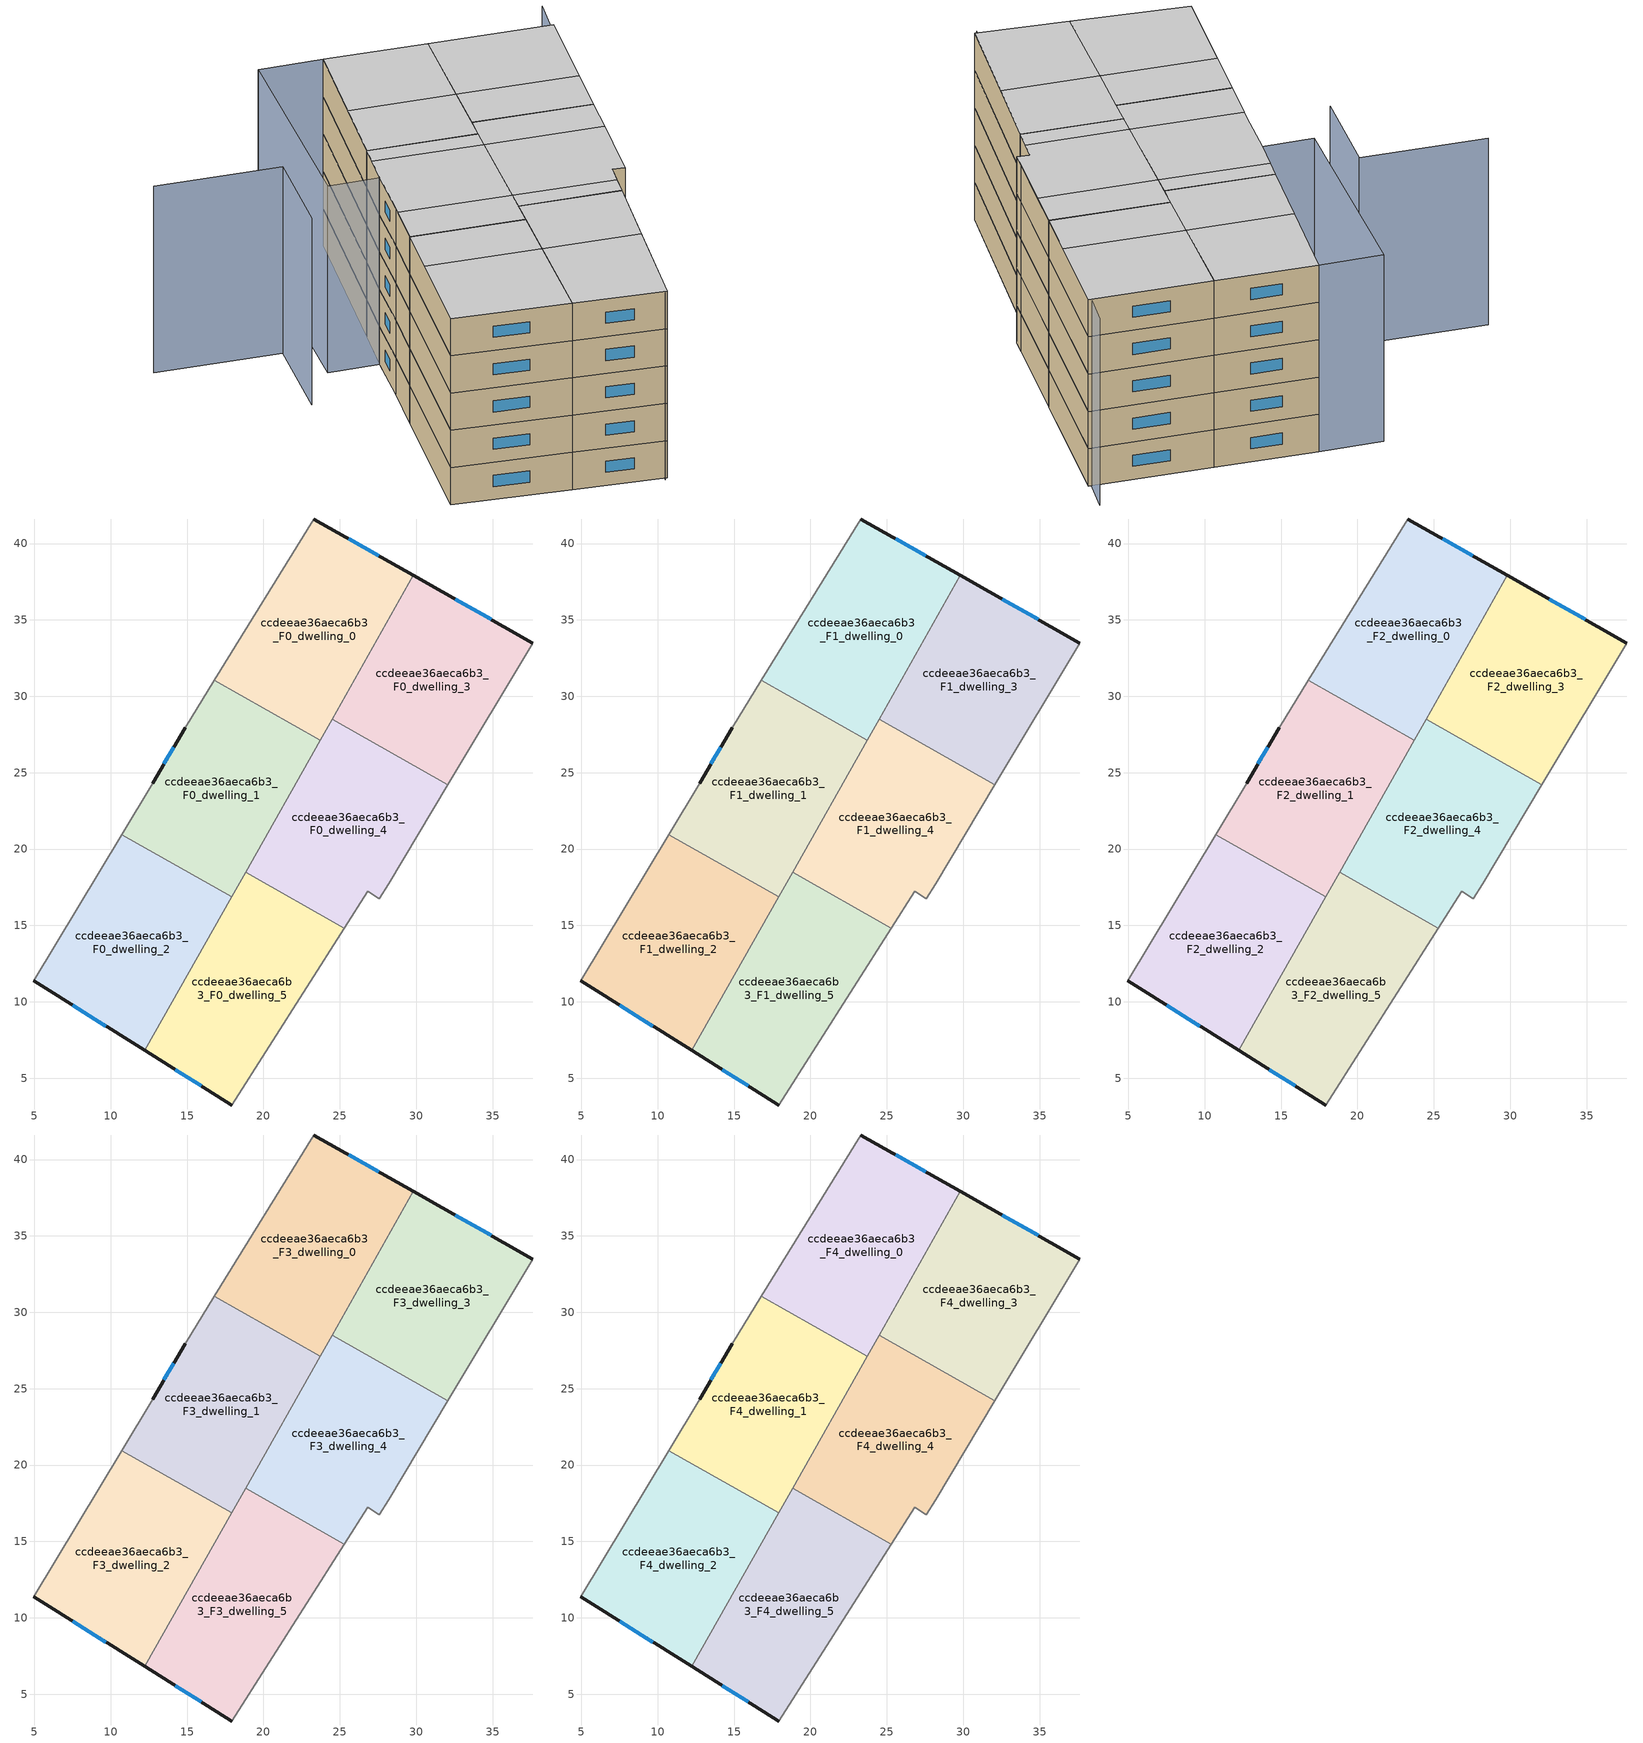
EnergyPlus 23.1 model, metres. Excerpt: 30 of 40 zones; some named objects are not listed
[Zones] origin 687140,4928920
ccdeeae36aeca6b3_F0_dwelling_0
 floor ground (EU_floor_Construction): 29.82,37.92 23.72,27.13 16.79,31.05 23.31,41.61 z0
 wall outside (EU_wall_Construction): 29.82,37.92 23.31,41.61 z0:3
 wall to ccdeeae36aeca6b3_F0_dwelling_1 (EU_wall_Construction): 16.79,31.05 23.72,27.13 z0:3
 wall adiabatic (EU_wall_Construction): 23.31,41.61 16.79,31.05 z0:3
 wall to ccdeeae36aeca6b3_F0_dwelling_3 (EU_wall_Construction): 24.49,28.49 29.82,37.92 z0:3
 wall to ccdeeae36aeca6b3_F0_dwelling_4 (EU_wall_Construction): 23.72,27.13 24.49,28.49 z0:3
 window (EU_Window_Construction): 27.54,39.21 25.59,40.31 z1.05:1.95
ccdeeae36aeca6b3_F0_dwelling_1
 floor ground (EU_floor_Construction): 23.72,27.13 17.92,16.87 10.72,20.95 12.74,24.31 14.88,27.95 16.79,31.05 z0
 wall outside (EU_wall_Construction): 14.88,27.95 12.74,24.31 z0:3
 wall to ccdeeae36aeca6b3_F0_dwelling_2 (EU_wall_Construction): 10.72,20.95 17.92,16.87 z0:3
 wall adiabatic (EU_wall_Construction): 12.74,24.31 10.72,20.95 / 16.79,31.05 14.88,27.95 z0:3
 wall to ccdeeae36aeca6b3_F0_dwelling_4 (EU_wall_Construction): 18.83,18.47 23.72,27.13 z0:3
 wall to ccdeeae36aeca6b3_F0_dwelling_5 (EU_wall_Construction): 17.92,16.87 18.83,18.47 z0:3
 window (EU_Window_Construction): 14.13,26.67 13.49,25.58 z1.05:1.95
ccdeeae36aeca6b3_F0_dwelling_2
 floor ground (EU_floor_Construction): 17.92,16.87 12.24,6.82 4.95,11.38 10.72,20.95 z0
 wall outside (EU_wall_Construction): 4.95,11.38 12.24,6.82 z0:3
 wall adiabatic (EU_wall_Construction): 10.72,20.95 4.95,11.38 z0:3
 wall to ccdeeae36aeca6b3_F0_dwelling_5 (EU_wall_Construction): 12.24,6.82 17.92,16.87 z0:3
 window (EU_Window_Construction): 7.51,9.78 9.69,8.42 z1.05:1.95
ccdeeae36aeca6b3_F0_dwelling_3
 floor ground (EU_floor_Construction): 37.65,33.49 32.07,24.21 24.49,28.49 29.82,37.92 z0
 wall outside (EU_wall_Construction): 37.65,33.49 29.82,37.92 z0:3
 wall to ccdeeae36aeca6b3_F0_dwelling_4 (EU_wall_Construction): 24.49,28.49 32.07,24.21 z0:3
 wall adiabatic (EU_wall_Construction): 32.07,24.21 37.65,33.49 z0:3
 window (EU_Window_Construction): 34.9,35.04 32.56,36.36 z1.05:1.95
ccdeeae36aeca6b3_F0_dwelling_4
 floor ground (EU_floor_Construction): 32.07,24.21 28.19,17.75 27.57,16.75 26.82,17.25 25.28,14.83 18.83,18.47 24.49,28.49 z0
 wall adiabatic (EU_wall_Construction): 25.28,14.83 26.82,17.25 27.57,16.75 28.19,17.75 32.07,24.21 z0:3
 wall to ccdeeae36aeca6b3_F0_dwelling_5 (EU_wall_Construction): 18.83,18.47 25.28,14.83 z0:3
ccdeeae36aeca6b3_F0_dwelling_5
 floor ground (EU_floor_Construction): 25.28,14.83 17.94,3.25 12.24,6.82 18.83,18.47 z0
 wall outside (EU_wall_Construction): 12.24,6.82 17.94,3.25 z0:3
 wall adiabatic (EU_wall_Construction): 17.94,3.25 25.28,14.83 z0:3
 window (EU_Window_Construction): 14.24,5.57 15.94,4.5 z1.05:1.95
ccdeeae36aeca6b3_F1_dwelling_0
 floor to ccdeeae36aeca6b3_F0_dwelling_0 (EU_floor_Construction): 29.82,37.92 23.72,27.13 16.79,31.05 23.31,41.61 z3
 wall outside (EU_wall_Construction): 29.82,37.92 23.31,41.61 z3:6
 wall to ccdeeae36aeca6b3_F1_dwelling_1 (EU_wall_Construction): 16.79,31.05 23.72,27.13 z3:6
 wall adiabatic (EU_wall_Construction): 23.31,41.61 16.79,31.05 z3:6
 wall to ccdeeae36aeca6b3_F1_dwelling_3 (EU_wall_Construction): 24.49,28.49 29.82,37.92 z3:6
 wall to ccdeeae36aeca6b3_F1_dwelling_4 (EU_wall_Construction): 23.72,27.13 24.49,28.49 z3:6
 window (EU_Window_Construction): 27.54,39.21 25.59,40.31 z4.05:4.95
ccdeeae36aeca6b3_F1_dwelling_1
 floor to ccdeeae36aeca6b3_F0_dwelling_1 (EU_floor_Construction): 23.72,27.13 17.92,16.87 10.72,20.95 12.74,24.31 14.88,27.95 16.79,31.05 z3
 wall outside (EU_wall_Construction): 14.88,27.95 12.74,24.31 z3:6
 wall to ccdeeae36aeca6b3_F1_dwelling_2 (EU_wall_Construction): 10.72,20.95 17.92,16.87 z3:6
 wall adiabatic (EU_wall_Construction): 12.74,24.31 10.72,20.95 / 16.79,31.05 14.88,27.95 z3:6
 wall to ccdeeae36aeca6b3_F1_dwelling_4 (EU_wall_Construction): 18.83,18.47 23.72,27.13 z3:6
 wall to ccdeeae36aeca6b3_F1_dwelling_5 (EU_wall_Construction): 17.92,16.87 18.83,18.47 z3:6
 window (EU_Window_Construction): 14.13,26.67 13.49,25.58 z4.05:4.95
ccdeeae36aeca6b3_F1_dwelling_2
 floor to ccdeeae36aeca6b3_F0_dwelling_2 (EU_floor_Construction): 17.92,16.87 12.24,6.82 4.95,11.38 10.72,20.95 z3
 wall outside (EU_wall_Construction): 4.95,11.38 12.24,6.82 z3:6
 wall adiabatic (EU_wall_Construction): 10.72,20.95 4.95,11.38 z3:6
 wall to ccdeeae36aeca6b3_F1_dwelling_5 (EU_wall_Construction): 12.24,6.82 17.92,16.87 z3:6
 window (EU_Window_Construction): 7.51,9.78 9.69,8.42 z4.05:4.95
ccdeeae36aeca6b3_F1_dwelling_3
 floor to ccdeeae36aeca6b3_F0_dwelling_3 (EU_floor_Construction): 37.65,33.49 32.07,24.21 24.49,28.49 29.82,37.92 z3
 wall outside (EU_wall_Construction): 37.65,33.49 29.82,37.92 z3:6
 wall to ccdeeae36aeca6b3_F1_dwelling_4 (EU_wall_Construction): 24.49,28.49 32.07,24.21 z3:6
 wall adiabatic (EU_wall_Construction): 32.07,24.21 37.65,33.49 z3:6
 window (EU_Window_Construction): 34.9,35.04 32.56,36.36 z4.05:4.95
ccdeeae36aeca6b3_F1_dwelling_4
 floor to ccdeeae36aeca6b3_F0_dwelling_4 (EU_floor_Construction): 32.07,24.21 28.19,17.75 27.57,16.75 26.82,17.25 25.28,14.83 18.83,18.47 24.49,28.49 z3
 wall adiabatic (EU_wall_Construction): 25.28,14.83 26.82,17.25 27.57,16.75 28.19,17.75 32.07,24.21 z3:6
 wall to ccdeeae36aeca6b3_F1_dwelling_5 (EU_wall_Construction): 18.83,18.47 25.28,14.83 z3:6
ccdeeae36aeca6b3_F1_dwelling_5
 floor to ccdeeae36aeca6b3_F0_dwelling_5 (EU_floor_Construction): 25.28,14.83 17.94,3.25 12.24,6.82 18.83,18.47 z3
 wall outside (EU_wall_Construction): 12.24,6.82 17.94,3.25 z3:6
 wall adiabatic (EU_wall_Construction): 17.94,3.25 25.28,14.83 z3:6
 window (EU_Window_Construction): 14.24,5.57 15.94,4.5 z4.05:4.95
ccdeeae36aeca6b3_F2_dwelling_0
 floor to ccdeeae36aeca6b3_F1_dwelling_0 (EU_floor_Construction): 29.82,37.92 23.72,27.13 16.79,31.05 23.31,41.61 z6
 wall outside (EU_wall_Construction): 29.82,37.92 23.31,41.61 z6:9
 wall to ccdeeae36aeca6b3_F2_dwelling_1 (EU_wall_Construction): 16.79,31.05 23.72,27.13 z6:9
 wall adiabatic (EU_wall_Construction): 23.31,41.61 16.79,31.05 z6:9
 wall to ccdeeae36aeca6b3_F2_dwelling_3 (EU_wall_Construction): 24.49,28.49 29.82,37.92 z6:9
 wall to ccdeeae36aeca6b3_F2_dwelling_4 (EU_wall_Construction): 23.72,27.13 24.49,28.49 z6:9
 window (EU_Window_Construction): 27.54,39.21 25.59,40.31 z7.05:7.95
ccdeeae36aeca6b3_F2_dwelling_1
 floor to ccdeeae36aeca6b3_F1_dwelling_1 (EU_floor_Construction): 23.72,27.13 17.92,16.87 10.72,20.95 12.74,24.31 14.88,27.95 16.79,31.05 z6
 wall outside (EU_wall_Construction): 14.88,27.95 12.74,24.31 z6:9
 wall to ccdeeae36aeca6b3_F2_dwelling_2 (EU_wall_Construction): 10.72,20.95 17.92,16.87 z6:9
 wall adiabatic (EU_wall_Construction): 12.74,24.31 10.72,20.95 / 16.79,31.05 14.88,27.95 z6:9
 wall to ccdeeae36aeca6b3_F2_dwelling_4 (EU_wall_Construction): 18.83,18.47 23.72,27.13 z6:9
 wall to ccdeeae36aeca6b3_F2_dwelling_5 (EU_wall_Construction): 17.92,16.87 18.83,18.47 z6:9
 window (EU_Window_Construction): 14.13,26.67 13.49,25.58 z7.05:7.95
ccdeeae36aeca6b3_F2_dwelling_2
 floor to ccdeeae36aeca6b3_F1_dwelling_2 (EU_floor_Construction): 17.92,16.87 12.24,6.82 4.95,11.38 10.72,20.95 z6
 wall outside (EU_wall_Construction): 4.95,11.38 12.24,6.82 z6:9
 wall adiabatic (EU_wall_Construction): 10.72,20.95 4.95,11.38 z6:9
 wall to ccdeeae36aeca6b3_F2_dwelling_5 (EU_wall_Construction): 12.24,6.82 17.92,16.87 z6:9
 window (EU_Window_Construction): 7.51,9.78 9.69,8.42 z7.05:7.95
ccdeeae36aeca6b3_F2_dwelling_3
 floor to ccdeeae36aeca6b3_F1_dwelling_3 (EU_floor_Construction): 37.65,33.49 32.07,24.21 24.49,28.49 29.82,37.92 z6
 wall outside (EU_wall_Construction): 37.65,33.49 29.82,37.92 z6:9
 wall to ccdeeae36aeca6b3_F2_dwelling_4 (EU_wall_Construction): 24.49,28.49 32.07,24.21 z6:9
 wall adiabatic (EU_wall_Construction): 32.07,24.21 37.65,33.49 z6:9
 window (EU_Window_Construction): 34.9,35.04 32.56,36.36 z7.05:7.95
ccdeeae36aeca6b3_F2_dwelling_4
 floor to ccdeeae36aeca6b3_F1_dwelling_4 (EU_floor_Construction): 32.07,24.21 28.19,17.75 27.57,16.75 26.82,17.25 25.28,14.83 18.83,18.47 24.49,28.49 z6
 wall adiabatic (EU_wall_Construction): 25.28,14.83 26.82,17.25 27.57,16.75 28.19,17.75 32.07,24.21 z6:9
 wall to ccdeeae36aeca6b3_F2_dwelling_5 (EU_wall_Construction): 18.83,18.47 25.28,14.83 z6:9
ccdeeae36aeca6b3_F2_dwelling_5
 floor to ccdeeae36aeca6b3_F1_dwelling_5 (EU_floor_Construction): 25.28,14.83 17.94,3.25 12.24,6.82 18.83,18.47 z6
 wall outside (EU_wall_Construction): 12.24,6.82 17.94,3.25 z6:9
 wall adiabatic (EU_wall_Construction): 17.94,3.25 25.28,14.83 z6:9
 window (EU_Window_Construction): 14.24,5.57 15.94,4.5 z7.05:7.95
ccdeeae36aeca6b3_F3_dwelling_0
 floor to ccdeeae36aeca6b3_F2_dwelling_0 (EU_floor_Construction): 29.82,37.92 23.72,27.13 16.79,31.05 23.31,41.61 z9
 wall outside (EU_wall_Construction): 29.82,37.92 23.31,41.61 z9:12
 wall to ccdeeae36aeca6b3_F3_dwelling_1 (EU_wall_Construction): 16.79,31.05 23.72,27.13 z9:12
 wall adiabatic (EU_wall_Construction): 23.31,41.61 16.79,31.05 z9:12
 wall to ccdeeae36aeca6b3_F3_dwelling_3 (EU_wall_Construction): 24.49,28.49 29.82,37.92 z9:12
 wall to ccdeeae36aeca6b3_F3_dwelling_4 (EU_wall_Construction): 23.72,27.13 24.49,28.49 z9:12
 window (EU_Window_Construction): 27.54,39.21 25.59,40.31 z10.05:10.95
ccdeeae36aeca6b3_F3_dwelling_1
 floor to ccdeeae36aeca6b3_F2_dwelling_1 (EU_floor_Construction): 23.72,27.13 17.92,16.87 10.72,20.95 12.74,24.31 14.88,27.95 16.79,31.05 z9
 wall outside (EU_wall_Construction): 14.88,27.95 12.74,24.31 z9:12
 wall to ccdeeae36aeca6b3_F3_dwelling_2 (EU_wall_Construction): 10.72,20.95 17.92,16.87 z9:12
 wall adiabatic (EU_wall_Construction): 12.74,24.31 10.72,20.95 / 16.79,31.05 14.88,27.95 z9:12
 wall to ccdeeae36aeca6b3_F3_dwelling_4 (EU_wall_Construction): 18.83,18.47 23.72,27.13 z9:12
 wall to ccdeeae36aeca6b3_F3_dwelling_5 (EU_wall_Construction): 17.92,16.87 18.83,18.47 z9:12
 window (EU_Window_Construction): 14.13,26.67 13.49,25.58 z10.05:10.95
ccdeeae36aeca6b3_F3_dwelling_2
 floor to ccdeeae36aeca6b3_F2_dwelling_2 (EU_floor_Construction): 17.92,16.87 12.24,6.82 4.95,11.38 10.72,20.95 z9
 wall outside (EU_wall_Construction): 4.95,11.38 12.24,6.82 z9:12
 wall adiabatic (EU_wall_Construction): 10.72,20.95 4.95,11.38 z9:12
 wall to ccdeeae36aeca6b3_F3_dwelling_5 (EU_wall_Construction): 12.24,6.82 17.92,16.87 z9:12
 window (EU_Window_Construction): 7.51,9.78 9.69,8.42 z10.05:10.95
ccdeeae36aeca6b3_F3_dwelling_3
 floor to ccdeeae36aeca6b3_F2_dwelling_3 (EU_floor_Construction): 37.65,33.49 32.07,24.21 24.49,28.49 29.82,37.92 z9
 wall outside (EU_wall_Construction): 37.65,33.49 29.82,37.92 z9:12
 wall to ccdeeae36aeca6b3_F3_dwelling_4 (EU_wall_Construction): 24.49,28.49 32.07,24.21 z9:12
 wall adiabatic (EU_wall_Construction): 32.07,24.21 37.65,33.49 z9:12
 window (EU_Window_Construction): 34.9,35.04 32.56,36.36 z10.05:10.95
ccdeeae36aeca6b3_F3_dwelling_4
 floor to ccdeeae36aeca6b3_F2_dwelling_4 (EU_floor_Construction): 32.07,24.21 28.19,17.75 27.57,16.75 26.82,17.25 25.28,14.83 18.83,18.47 24.49,28.49 z9
 wall adiabatic (EU_wall_Construction): 25.28,14.83 26.82,17.25 27.57,16.75 28.19,17.75 32.07,24.21 z9:12
 wall to ccdeeae36aeca6b3_F3_dwelling_5 (EU_wall_Construction): 18.83,18.47 25.28,14.83 z9:12
ccdeeae36aeca6b3_F3_dwelling_5
 floor to ccdeeae36aeca6b3_F2_dwelling_5 (EU_floor_Construction): 25.28,14.83 17.94,3.25 12.24,6.82 18.83,18.47 z9
 wall outside (EU_wall_Construction): 12.24,6.82 17.94,3.25 z9:12
 wall adiabatic (EU_wall_Construction): 17.94,3.25 25.28,14.83 z9:12
 window (EU_Window_Construction): 14.24,5.57 15.94,4.5 z10.05:10.95
ccdeeae36aeca6b3_F4_dwelling_0
 floor to ccdeeae36aeca6b3_F3_dwelling_0 (EU_floor_Construction): 29.82,37.92 23.72,27.13 16.79,31.05 23.31,41.61 z12
 wall outside (EU_wall_Construction): 29.82,37.92 23.31,41.61 z12:15
 wall to ccdeeae36aeca6b3_F4_dwelling_1 (EU_wall_Construction): 16.79,31.05 23.72,27.13 z12:15
 wall adiabatic (EU_wall_Construction): 23.31,41.61 16.79,31.05 z12:15
 wall to ccdeeae36aeca6b3_F4_dwelling_3 (EU_wall_Construction): 24.49,28.49 29.82,37.92 z12:15
 wall to ccdeeae36aeca6b3_F4_dwelling_4 (EU_wall_Construction): 23.72,27.13 24.49,28.49 z12:15
 window (EU_Window_Construction): 27.54,39.21 25.59,40.31 z13.05:13.95
 ceiling to ccdeeae36aeca6b3_F5_dwelling_0 (EU_floor_Construction): 26.4,31.86 29.82,37.92 23.31,41.61 19.65,35.68 z15
 ceiling adiabatic (EU_roof_Construction): 23.72,27.13 26.4,31.86 19.65,35.68 16.79,31.05 z15
ccdeeae36aeca6b3_F4_dwelling_1
 floor to ccdeeae36aeca6b3_F3_dwelling_1 (EU_floor_Construction): 23.72,27.13 17.92,16.87 10.72,20.95 12.74,24.31 14.88,27.95 16.79,31.05 z12
 wall outside (EU_wall_Construction): 14.88,27.95 12.74,24.31 z12:15
 wall to ccdeeae36aeca6b3_F4_dwelling_2 (EU_wall_Construction): 10.72,20.95 17.92,16.87 z12:15
 wall adiabatic (EU_wall_Construction): 12.74,24.31 10.72,20.95 / 16.79,31.05 14.88,27.95 z12:15
 wall to ccdeeae36aeca6b3_F4_dwelling_4 (EU_wall_Construction): 18.83,18.47 23.72,27.13 z12:15
 wall to ccdeeae36aeca6b3_F4_dwelling_5 (EU_wall_Construction): 17.92,16.87 18.83,18.47 z12:15
 window (EU_Window_Construction): 14.13,26.67 13.49,25.58 z13.05:13.95
 ceiling to ccdeeae36aeca6b3_F5_dwelling_2 (EU_floor_Construction): 19.56,19.76 22.99,25.84 16.01,29.78 14.88,27.95 12.74,24.31 12.43,23.79 z15
 ceiling to ccdeeae36aeca6b3_F5_dwelling_3 (EU_floor_Construction): 17.92,16.87 19.56,19.76 12.43,23.79 10.72,20.95 z15
 ceiling to ccdeeae36aeca6b3_F5_dwelling_1 (EU_floor_Construction): 22.99,25.84 23.72,27.13 16.79,31.05 16.01,29.78 z15
ccdeeae36aeca6b3_F4_dwelling_2
 floor to ccdeeae36aeca6b3_F3_dwelling_2 (EU_floor_Construction): 17.92,16.87 12.24,6.82 4.95,11.38 10.72,20.95 z12
 wall outside (EU_wall_Construction): 4.95,11.38 12.24,6.82 z12:15
 wall adiabatic (EU_wall_Construction): 10.72,20.95 4.95,11.38 z12:15
 wall to ccdeeae36aeca6b3_F4_dwelling_5 (EU_wall_Construction): 12.24,6.82 17.92,16.87 z12:15
 window (EU_Window_Construction): 7.51,9.78 9.69,8.42 z13.05:13.95
 ceiling to ccdeeae36aeca6b3_F5_dwelling_4 (EU_floor_Construction): 12.24,6.82 15.93,13.34 8.63,17.47 4.95,11.38 z15
 ceiling to ccdeeae36aeca6b3_F5_dwelling_3 (EU_floor_Construction): 15.93,13.34 17.92,16.87 10.72,20.95 8.63,17.47 z15
ccdeeae36aeca6b3_F4_dwelling_3
 floor to ccdeeae36aeca6b3_F3_dwelling_3 (EU_floor_Construction): 37.65,33.49 32.07,24.21 24.49,28.49 29.82,37.92 z12
 wall outside (EU_wall_Construction): 37.65,33.49 29.82,37.92 z12:15
 wall to ccdeeae36aeca6b3_F4_dwelling_4 (EU_wall_Construction): 24.49,28.49 32.07,24.21 z12:15
 wall adiabatic (EU_wall_Construction): 32.07,24.21 37.65,33.49 z12:15
 window (EU_Window_Construction): 34.9,35.04 32.56,36.36 z13.05:13.95
 ceiling to ccdeeae36aeca6b3_F5_dwelling_1 (EU_floor_Construction): 32.07,24.21 34.07,27.53 26.4,31.86 24.49,28.49 z15
 ceiling to ccdeeae36aeca6b3_F5_dwelling_0 (EU_floor_Construction): 34.07,27.53 37.65,33.49 29.82,37.92 26.4,31.86 z15
ccdeeae36aeca6b3_F4_dwelling_4
 floor to ccdeeae36aeca6b3_F3_dwelling_4 (EU_floor_Construction): 32.07,24.21 28.19,17.75 27.57,16.75 26.82,17.25 25.28,14.83 18.83,18.47 24.49,28.49 z12
 wall adiabatic (EU_wall_Construction): 25.28,14.83 26.82,17.25 27.57,16.75 28.19,17.75 32.07,24.21 z12:15
 wall to ccdeeae36aeca6b3_F4_dwelling_5 (EU_wall_Construction): 18.83,18.47 25.28,14.83 z12:15
 ceiling to ccdeeae36aeca6b3_F5_dwelling_2 (EU_floor_Construction): 28.19,17.75 30.5,21.59 22.99,25.84 19.56,19.76 26.08,16.08 26.82,17.25 27.57,16.75 z15
 ceiling to ccdeeae36aeca6b3_F5_dwelling_3 (EU_floor_Construction): 25.28,14.83 26.08,16.08 19.56,19.76 18.83,18.47 z15
 ceiling to ccdeeae36aeca6b3_F5_dwelling_1 (EU_floor_Construction): 30.5,21.59 32.07,24.21 24.49,28.49 22.99,25.84 z15
ccdeeae36aeca6b3_F4_dwelling_5
 floor to ccdeeae36aeca6b3_F3_dwelling_5 (EU_floor_Construction): 25.28,14.83 17.94,3.25 12.24,6.82 18.83,18.47 z12
 wall outside (EU_wall_Construction): 12.24,6.82 17.94,3.25 z12:15
 wall adiabatic (EU_wall_Construction): 17.94,3.25 25.28,14.83 z12:15
 window (EU_Window_Construction): 14.24,5.57 15.94,4.5 z13.05:13.95
 ceiling to ccdeeae36aeca6b3_F5_dwelling_3 (EU_floor_Construction): 22.12,9.84 25.28,14.83 18.83,18.47 15.93,13.34 z15
 ceiling to ccdeeae36aeca6b3_F5_dwelling_4 (EU_floor_Construction): 17.94,3.25 22.12,9.84 15.93,13.34 12.24,6.82 z15
shading: 17.66,3.18 38.89,35.79 / 3.16,38.19 11.23,33.69 / 11.23,33.69 7.77,27.49 / 14.77,27.04 4.95,11.38 / 19.18,43.83 23.3,41.61 / 23.3,41.61 15.67,27.44 / 15.67,27.44 11.55,29.66 / 11.55,29.66 19.18,43.83 z0:15
[Building]
EU S2 Campaign: North Axis=0; Terrain=City; Solar Distribution=FullExterior
[Site:Location]
Bologna: Latitude=44.5; Longitude=11.25; Time Zone=1; Elevation=37
[SizingPeriod:WeatherFileDays]
AnnualSizingPeriod: Begin Month=1; Begin Day of Month=1; End Month=12; End Day of Month=31; Day of Week for Start Day=Monday; Use Weather File Daylight Saving Period=No; Use Weather File Rain and Snow Indicators=No
[MATERIAL]
EU_InternalMass_Material: Roughness=MediumRough; Thickness=0.1; Conductivity=1; Density=1800; Specific Heat=900; Thermal Absorptance=0.9; Solar Absorptance=0.7; Visible Absorptance=0.7
[MATERIAL:NOMASS] Roughness=MediumRough; Thermal Absorptance=0.9; Solar Absorptance=0.7; Visible Absorptance=0.7
Name | Thermal Resistance
EU_wall_NoMass | 0.890213
EU_roof_NoMass | 0.636128
EU_floor_NoMass | 0.79516
[WINDOWMATERIAL:SIMPLEGLAZINGSYSTEM]
EU_Window_SimpleGlazing: UFactor=4.49146; Solar Heat Gain Coefficient=0.85; Visible Transmittance=0.85
[CONSTRUCTION]
EU_wall_Construction: EU_wall_NoMass
EU_roof_Construction: EU_roof_NoMass
EU_floor_Construction: EU_floor_NoMass
EU_InternalMass_Construction: EU_InternalMass_Material
EU_Window_Construction: EU_Window_SimpleGlazing
[ZONE] Type=1; Multiplier=1; Ceiling Height=autocalculate; Floor Area=autocalculate; Part of Total Floor Area=Yes
Name | Volume
ccdeeae36aeca6b3_F0_dwelling_0; ccdeeae36aeca6b3_F1_dwelling_0; ccdeeae36aeca6b3_F2_dwelling_0; ccdeeae36aeca6b3_F3_dwelling_0; ccdeeae36aeca6b3_F4_dwelling_0 | 287.355
ccdeeae36aeca6b3_F0_dwelling_1; ccdeeae36aeca6b3_F1_dwelling_1; ccdeeae36aeca6b3_F2_dwelling_1; ccdeeae36aeca6b3_F3_dwelling_1; ccdeeae36aeca6b3_F4_dwelling_1 | 287.347
ccdeeae36aeca6b3_F0_dwelling_2; ccdeeae36aeca6b3_F1_dwelling_2; ccdeeae36aeca6b3_F2_dwelling_2; ccdeeae36aeca6b3_F3_dwelling_2; ccdeeae36aeca6b3_F4_dwelling_2 | 287.35
ccdeeae36aeca6b3_F0_dwelling_3; ccdeeae36aeca6b3_F1_dwelling_3; ccdeeae36aeca6b3_F2_dwelling_3; ccdeeae36aeca6b3_F3_dwelling_3; ccdeeae36aeca6b3_F4_dwelling_3 | 287.332
ccdeeae36aeca6b3_F0_dwelling_4; ccdeeae36aeca6b3_F1_dwelling_4; ccdeeae36aeca6b3_F2_dwelling_4; ccdeeae36aeca6b3_F3_dwelling_4; ccdeeae36aeca6b3_F4_dwelling_4 | 287.322
ccdeeae36aeca6b3_F0_dwelling_5; ccdeeae36aeca6b3_F1_dwelling_5; ccdeeae36aeca6b3_F2_dwelling_5; ccdeeae36aeca6b3_F3_dwelling_5; ccdeeae36aeca6b3_F4_dwelling_5 | 287.315
[INTERNALMASS] Construction=EU_InternalMass_Construction
Name | Zone or ZoneList | Surface Area
ccdeeae36aeca6b3_F0_dwelling_0_EU_InternalMass | ccdeeae36aeca6b3_F0_dwelling_0 | 95.7849
ccdeeae36aeca6b3_F0_dwelling_1_EU_InternalMass | ccdeeae36aeca6b3_F0_dwelling_1 | 95.7827
ccdeeae36aeca6b3_F0_dwelling_2_EU_InternalMass | ccdeeae36aeca6b3_F0_dwelling_2 | 95.7835
ccdeeae36aeca6b3_F0_dwelling_3_EU_InternalMass | ccdeeae36aeca6b3_F0_dwelling_3 | 95.7775
ccdeeae36aeca6b3_F0_dwelling_4_EU_InternalMass | ccdeeae36aeca6b3_F0_dwelling_4 | 95.774
ccdeeae36aeca6b3_F0_dwelling_5_EU_InternalMass | ccdeeae36aeca6b3_F0_dwelling_5 | 95.7714
ccdeeae36aeca6b3_F1_dwelling_0_EU_InternalMass | ccdeeae36aeca6b3_F1_dwelling_0 | 95.7849
ccdeeae36aeca6b3_F1_dwelling_1_EU_InternalMass | ccdeeae36aeca6b3_F1_dwelling_1 | 95.7827
ccdeeae36aeca6b3_F1_dwelling_2_EU_InternalMass | ccdeeae36aeca6b3_F1_dwelling_2 | 95.7835
ccdeeae36aeca6b3_F1_dwelling_3_EU_InternalMass | ccdeeae36aeca6b3_F1_dwelling_3 | 95.7775
ccdeeae36aeca6b3_F1_dwelling_4_EU_InternalMass | ccdeeae36aeca6b3_F1_dwelling_4 | 95.774
ccdeeae36aeca6b3_F1_dwelling_5_EU_InternalMass | ccdeeae36aeca6b3_F1_dwelling_5 | 95.7714
ccdeeae36aeca6b3_F2_dwelling_0_EU_InternalMass | ccdeeae36aeca6b3_F2_dwelling_0 | 95.7849
ccdeeae36aeca6b3_F2_dwelling_1_EU_InternalMass | ccdeeae36aeca6b3_F2_dwelling_1 | 95.7827
ccdeeae36aeca6b3_F2_dwelling_2_EU_InternalMass | ccdeeae36aeca6b3_F2_dwelling_2 | 95.7835
ccdeeae36aeca6b3_F2_dwelling_3_EU_InternalMass | ccdeeae36aeca6b3_F2_dwelling_3 | 95.7775
ccdeeae36aeca6b3_F2_dwelling_4_EU_InternalMass | ccdeeae36aeca6b3_F2_dwelling_4 | 95.774
ccdeeae36aeca6b3_F2_dwelling_5_EU_InternalMass | ccdeeae36aeca6b3_F2_dwelling_5 | 95.7714
ccdeeae36aeca6b3_F3_dwelling_0_EU_InternalMass | ccdeeae36aeca6b3_F3_dwelling_0 | 95.7849
ccdeeae36aeca6b3_F3_dwelling_1_EU_InternalMass | ccdeeae36aeca6b3_F3_dwelling_1 | 95.7827
ccdeeae36aeca6b3_F3_dwelling_2_EU_InternalMass | ccdeeae36aeca6b3_F3_dwelling_2 | 95.7835
ccdeeae36aeca6b3_F3_dwelling_3_EU_InternalMass | ccdeeae36aeca6b3_F3_dwelling_3 | 95.7775
ccdeeae36aeca6b3_F3_dwelling_4_EU_InternalMass | ccdeeae36aeca6b3_F3_dwelling_4 | 95.774
ccdeeae36aeca6b3_F3_dwelling_5_EU_InternalMass | ccdeeae36aeca6b3_F3_dwelling_5 | 95.7714
ccdeeae36aeca6b3_F4_dwelling_0_EU_InternalMass | ccdeeae36aeca6b3_F4_dwelling_0 | 95.7849
ccdeeae36aeca6b3_F4_dwelling_1_EU_InternalMass | ccdeeae36aeca6b3_F4_dwelling_1 | 95.7827
ccdeeae36aeca6b3_F4_dwelling_2_EU_InternalMass | ccdeeae36aeca6b3_F4_dwelling_2 | 95.7835
ccdeeae36aeca6b3_F4_dwelling_3_EU_InternalMass | ccdeeae36aeca6b3_F4_dwelling_3 | 95.7775
ccdeeae36aeca6b3_F4_dwelling_4_EU_InternalMass | ccdeeae36aeca6b3_F4_dwelling_4 | 95.774
ccdeeae36aeca6b3_F4_dwelling_5_EU_InternalMass | ccdeeae36aeca6b3_F4_dwelling_5 | 95.7714
[OTHEREQUIPMENT] Fuel Type=Electricity; Design Level Calculation Method=Watts/Area; Power per Zone Floor Area=1; Fraction Latent=0; Fraction Radiant=0; Fraction Lost=0; Carbon Dioxide Generation Rate=0; EndUse Subcategory=EU_Step8_InternalGains
Name | Zone or ZoneList or Space or SpaceList | Schedule
EU_Step8_InternalGain_ccdeeae36aeca6b3_F0_dwelling_0_f000 | ccdeeae36aeca6b3_F0_dwelling_0 | EU_Step8_GainSchedule_ccdeeae36aeca6b3_F0_dwelling_0_f000
EU_Step8_InternalGain_ccdeeae36aeca6b3_F0_dwelling_1_f000 | ccdeeae36aeca6b3_F0_dwelling_1 | EU_Step8_GainSchedule_ccdeeae36aeca6b3_F0_dwelling_1_f000
EU_Step8_InternalGain_ccdeeae36aeca6b3_F0_dwelling_2_f000 | ccdeeae36aeca6b3_F0_dwelling_2 | EU_Step8_GainSchedule_ccdeeae36aeca6b3_F0_dwelling_2_f000
EU_Step8_InternalGain_ccdeeae36aeca6b3_F0_dwelling_3_f000 | ccdeeae36aeca6b3_F0_dwelling_3 | EU_Step8_GainSchedule_ccdeeae36aeca6b3_F0_dwelling_3_f000
EU_Step8_InternalGain_ccdeeae36aeca6b3_F0_dwelling_4_f000 | ccdeeae36aeca6b3_F0_dwelling_4 | EU_Step8_GainSchedule_ccdeeae36aeca6b3_F0_dwelling_4_f000
EU_Step8_InternalGain_ccdeeae36aeca6b3_F0_dwelling_5_f000 | ccdeeae36aeca6b3_F0_dwelling_5 | EU_Step8_GainSchedule_ccdeeae36aeca6b3_F0_dwelling_5_f000
EU_Step8_InternalGain_ccdeeae36aeca6b3_F1_dwelling_0_f000 | ccdeeae36aeca6b3_F1_dwelling_0 | EU_Step8_GainSchedule_ccdeeae36aeca6b3_F1_dwelling_0_f000
EU_Step8_InternalGain_ccdeeae36aeca6b3_F1_dwelling_1_f000 | ccdeeae36aeca6b3_F1_dwelling_1 | EU_Step8_GainSchedule_ccdeeae36aeca6b3_F1_dwelling_1_f000
EU_Step8_InternalGain_ccdeeae36aeca6b3_F1_dwelling_2_f000 | ccdeeae36aeca6b3_F1_dwelling_2 | EU_Step8_GainSchedule_ccdeeae36aeca6b3_F1_dwelling_2_f000
EU_Step8_InternalGain_ccdeeae36aeca6b3_F1_dwelling_3_f000 | ccdeeae36aeca6b3_F1_dwelling_3 | EU_Step8_GainSchedule_ccdeeae36aeca6b3_F1_dwelling_3_f000
EU_Step8_InternalGain_ccdeeae36aeca6b3_F1_dwelling_4_f000 | ccdeeae36aeca6b3_F1_dwelling_4 | EU_Step8_GainSchedule_ccdeeae36aeca6b3_F1_dwelling_4_f000
EU_Step8_InternalGain_ccdeeae36aeca6b3_F1_dwelling_5_f000 | ccdeeae36aeca6b3_F1_dwelling_5 | EU_Step8_GainSchedule_ccdeeae36aeca6b3_F1_dwelling_5_f000
EU_Step8_InternalGain_ccdeeae36aeca6b3_F2_dwelling_0_f000 | ccdeeae36aeca6b3_F2_dwelling_0 | EU_Step8_GainSchedule_ccdeeae36aeca6b3_F2_dwelling_0_f000
EU_Step8_InternalGain_ccdeeae36aeca6b3_F2_dwelling_1_f000 | ccdeeae36aeca6b3_F2_dwelling_1 | EU_Step8_GainSchedule_ccdeeae36aeca6b3_F2_dwelling_1_f000
EU_Step8_InternalGain_ccdeeae36aeca6b3_F2_dwelling_2_f000 | ccdeeae36aeca6b3_F2_dwelling_2 | EU_Step8_GainSchedule_ccdeeae36aeca6b3_F2_dwelling_2_f000
EU_Step8_InternalGain_ccdeeae36aeca6b3_F2_dwelling_3_f000 | ccdeeae36aeca6b3_F2_dwelling_3 | EU_Step8_GainSchedule_ccdeeae36aeca6b3_F2_dwelling_3_f000
EU_Step8_InternalGain_ccdeeae36aeca6b3_F2_dwelling_4_f000 | ccdeeae36aeca6b3_F2_dwelling_4 | EU_Step8_GainSchedule_ccdeeae36aeca6b3_F2_dwelling_4_f000
EU_Step8_InternalGain_ccdeeae36aeca6b3_F2_dwelling_5_f000 | ccdeeae36aeca6b3_F2_dwelling_5 | EU_Step8_GainSchedule_ccdeeae36aeca6b3_F2_dwelling_5_f000
EU_Step8_InternalGain_ccdeeae36aeca6b3_F3_dwelling_0_f000 | ccdeeae36aeca6b3_F3_dwelling_0 | EU_Step8_GainSchedule_ccdeeae36aeca6b3_F3_dwelling_0_f000
EU_Step8_InternalGain_ccdeeae36aeca6b3_F3_dwelling_1_f000 | ccdeeae36aeca6b3_F3_dwelling_1 | EU_Step8_GainSchedule_ccdeeae36aeca6b3_F3_dwelling_1_f000
EU_Step8_InternalGain_ccdeeae36aeca6b3_F3_dwelling_2_f000 | ccdeeae36aeca6b3_F3_dwelling_2 | EU_Step8_GainSchedule_ccdeeae36aeca6b3_F3_dwelling_2_f000
EU_Step8_InternalGain_ccdeeae36aeca6b3_F3_dwelling_3_f000 | ccdeeae36aeca6b3_F3_dwelling_3 | EU_Step8_GainSchedule_ccdeeae36aeca6b3_F3_dwelling_3_f000
EU_Step8_InternalGain_ccdeeae36aeca6b3_F3_dwelling_4_f000 | ccdeeae36aeca6b3_F3_dwelling_4 | EU_Step8_GainSchedule_ccdeeae36aeca6b3_F3_dwelling_4_f000
EU_Step8_InternalGain_ccdeeae36aeca6b3_F3_dwelling_5_f000 | ccdeeae36aeca6b3_F3_dwelling_5 | EU_Step8_GainSchedule_ccdeeae36aeca6b3_F3_dwelling_5_f000
EU_Step8_InternalGain_ccdeeae36aeca6b3_F4_dwelling_0_f000 | ccdeeae36aeca6b3_F4_dwelling_0 | EU_Step8_GainSchedule_ccdeeae36aeca6b3_F4_dwelling_0_f000
EU_Step8_InternalGain_ccdeeae36aeca6b3_F4_dwelling_1_f000 | ccdeeae36aeca6b3_F4_dwelling_1 | EU_Step8_GainSchedule_ccdeeae36aeca6b3_F4_dwelling_1_f000
EU_Step8_InternalGain_ccdeeae36aeca6b3_F4_dwelling_2_f000 | ccdeeae36aeca6b3_F4_dwelling_2 | EU_Step8_GainSchedule_ccdeeae36aeca6b3_F4_dwelling_2_f000
EU_Step8_InternalGain_ccdeeae36aeca6b3_F4_dwelling_3_f000 | ccdeeae36aeca6b3_F4_dwelling_3 | EU_Step8_GainSchedule_ccdeeae36aeca6b3_F4_dwelling_3_f000
EU_Step8_InternalGain_ccdeeae36aeca6b3_F4_dwelling_4_f000 | ccdeeae36aeca6b3_F4_dwelling_4 | EU_Step8_GainSchedule_ccdeeae36aeca6b3_F4_dwelling_4_f000
EU_Step8_InternalGain_ccdeeae36aeca6b3_F4_dwelling_5_f000 | ccdeeae36aeca6b3_F4_dwelling_5 | EU_Step8_GainSchedule_ccdeeae36aeca6b3_F4_dwelling_5_f000
[ZONEVENTILATION:DESIGNFLOWRATE] Schedule=EU_AlwaysOn; Design Flow Rate Calculation Method=AirChanges/Hour; Air Changes per Hour=0.718634; Ventilation Type=Natural; Fan Pressure Rise=0; Fan Total Efficiency=1; Constant Term Coefficient=1; Temperature Term Coefficient=0; Velocity Term Coefficient=0; Velocity Squared Term Coefficient=0; Minimum Indoor Temperature=-100; Maximum Indoor Temperature=100; Delta Temperature=-100; Minimum Outdoor Temperature=-100; Maximum Outdoor Temperature=100; Maximum Wind Speed=40
Name | Zone or ZoneList or Space or SpaceList
EU_ConstantAir_ccdeeae36aeca6b3_F0_dwelling_0 | ccdeeae36aeca6b3_F0_dwelling_0
EU_ConstantAir_ccdeeae36aeca6b3_F0_dwelling_1 | ccdeeae36aeca6b3_F0_dwelling_1
EU_ConstantAir_ccdeeae36aeca6b3_F0_dwelling_2 | ccdeeae36aeca6b3_F0_dwelling_2
EU_ConstantAir_ccdeeae36aeca6b3_F0_dwelling_3 | ccdeeae36aeca6b3_F0_dwelling_3
EU_ConstantAir_ccdeeae36aeca6b3_F0_dwelling_4 | ccdeeae36aeca6b3_F0_dwelling_4
EU_ConstantAir_ccdeeae36aeca6b3_F0_dwelling_5 | ccdeeae36aeca6b3_F0_dwelling_5
EU_ConstantAir_ccdeeae36aeca6b3_F1_dwelling_0 | ccdeeae36aeca6b3_F1_dwelling_0
EU_ConstantAir_ccdeeae36aeca6b3_F1_dwelling_1 | ccdeeae36aeca6b3_F1_dwelling_1
EU_ConstantAir_ccdeeae36aeca6b3_F1_dwelling_2 | ccdeeae36aeca6b3_F1_dwelling_2
EU_ConstantAir_ccdeeae36aeca6b3_F1_dwelling_3 | ccdeeae36aeca6b3_F1_dwelling_3
EU_ConstantAir_ccdeeae36aeca6b3_F1_dwelling_4 | ccdeeae36aeca6b3_F1_dwelling_4
EU_ConstantAir_ccdeeae36aeca6b3_F1_dwelling_5 | ccdeeae36aeca6b3_F1_dwelling_5
EU_ConstantAir_ccdeeae36aeca6b3_F2_dwelling_0 | ccdeeae36aeca6b3_F2_dwelling_0
EU_ConstantAir_ccdeeae36aeca6b3_F2_dwelling_1 | ccdeeae36aeca6b3_F2_dwelling_1
EU_ConstantAir_ccdeeae36aeca6b3_F2_dwelling_2 | ccdeeae36aeca6b3_F2_dwelling_2
EU_ConstantAir_ccdeeae36aeca6b3_F2_dwelling_3 | ccdeeae36aeca6b3_F2_dwelling_3
EU_ConstantAir_ccdeeae36aeca6b3_F2_dwelling_4 | ccdeeae36aeca6b3_F2_dwelling_4
EU_ConstantAir_ccdeeae36aeca6b3_F2_dwelling_5 | ccdeeae36aeca6b3_F2_dwelling_5
EU_ConstantAir_ccdeeae36aeca6b3_F3_dwelling_0 | ccdeeae36aeca6b3_F3_dwelling_0
EU_ConstantAir_ccdeeae36aeca6b3_F3_dwelling_1 | ccdeeae36aeca6b3_F3_dwelling_1
EU_ConstantAir_ccdeeae36aeca6b3_F3_dwelling_2 | ccdeeae36aeca6b3_F3_dwelling_2
EU_ConstantAir_ccdeeae36aeca6b3_F3_dwelling_3 | ccdeeae36aeca6b3_F3_dwelling_3
EU_ConstantAir_ccdeeae36aeca6b3_F3_dwelling_4 | ccdeeae36aeca6b3_F3_dwelling_4
EU_ConstantAir_ccdeeae36aeca6b3_F3_dwelling_5 | ccdeeae36aeca6b3_F3_dwelling_5
EU_ConstantAir_ccdeeae36aeca6b3_F4_dwelling_0 | ccdeeae36aeca6b3_F4_dwelling_0
EU_ConstantAir_ccdeeae36aeca6b3_F4_dwelling_1 | ccdeeae36aeca6b3_F4_dwelling_1
EU_ConstantAir_ccdeeae36aeca6b3_F4_dwelling_2 | ccdeeae36aeca6b3_F4_dwelling_2
EU_ConstantAir_ccdeeae36aeca6b3_F4_dwelling_3 | ccdeeae36aeca6b3_F4_dwelling_3
EU_ConstantAir_ccdeeae36aeca6b3_F4_dwelling_4 | ccdeeae36aeca6b3_F4_dwelling_4
EU_ConstantAir_ccdeeae36aeca6b3_F4_dwelling_5 | ccdeeae36aeca6b3_F4_dwelling_5
[HVACTEMPLATE:ZONE:IDEALLOADSAIRSYSTEM] System Availability Schedule=EU_AlwaysOn; Maximum Heating Supply Air Temperature=50; Minimum Cooling Supply Air Temperature=13; Maximum Heating Supply Air Humidity Ratio=0.0156; Minimum Cooling Supply Air Humidity Ratio=0.0077; Heating Limit=NoLimit; Cooling Limit=NoLimit; Heating Availability Schedule=EU_AlwaysOn; Cooling Availability Schedule=EU_CoolingOff; Dehumidification Control Type=ConstantSensibleHeatRatio; Cooling Sensible Heat Ratio=0.7; Dehumidification Setpoint=60; Humidification Control Type=None; Humidification Setpoint=30; Outdoor Air Method=None; Outdoor Air Flow Rate per Person=0.00944; Outdoor Air Flow Rate per Zone Floor Area=0; Outdoor Air Flow Rate per Zone=0; Demand Controlled Ventilation Type=None; Outdoor Air Economizer Type=NoEconomizer; Heat Recovery Type=None; Sensible Heat Recovery Effectiveness=0.7; Latent Heat Recovery Effectiveness=0.65
Name | Template Thermostat
ccdeeae36aeca6b3_F0_dwelling_0 | EU_HeatOnly_ccdeeae36aeca6b3_F0_dwelling_0
ccdeeae36aeca6b3_F0_dwelling_1 | EU_HeatOnly_ccdeeae36aeca6b3_F0_dwelling_1
ccdeeae36aeca6b3_F0_dwelling_2 | EU_HeatOnly_ccdeeae36aeca6b3_F0_dwelling_2
ccdeeae36aeca6b3_F0_dwelling_3 | EU_HeatOnly_ccdeeae36aeca6b3_F0_dwelling_3
ccdeeae36aeca6b3_F0_dwelling_4 | EU_HeatOnly_ccdeeae36aeca6b3_F0_dwelling_4
ccdeeae36aeca6b3_F0_dwelling_5 | EU_HeatOnly_ccdeeae36aeca6b3_F0_dwelling_5
ccdeeae36aeca6b3_F1_dwelling_0 | EU_HeatOnly_ccdeeae36aeca6b3_F1_dwelling_0
ccdeeae36aeca6b3_F1_dwelling_1 | EU_HeatOnly_ccdeeae36aeca6b3_F1_dwelling_1
ccdeeae36aeca6b3_F1_dwelling_2 | EU_HeatOnly_ccdeeae36aeca6b3_F1_dwelling_2
ccdeeae36aeca6b3_F1_dwelling_3 | EU_HeatOnly_ccdeeae36aeca6b3_F1_dwelling_3
ccdeeae36aeca6b3_F1_dwelling_4 | EU_HeatOnly_ccdeeae36aeca6b3_F1_dwelling_4
ccdeeae36aeca6b3_F1_dwelling_5 | EU_HeatOnly_ccdeeae36aeca6b3_F1_dwelling_5
ccdeeae36aeca6b3_F2_dwelling_0 | EU_HeatOnly_ccdeeae36aeca6b3_F2_dwelling_0
ccdeeae36aeca6b3_F2_dwelling_1 | EU_HeatOnly_ccdeeae36aeca6b3_F2_dwelling_1
ccdeeae36aeca6b3_F2_dwelling_2 | EU_HeatOnly_ccdeeae36aeca6b3_F2_dwelling_2
ccdeeae36aeca6b3_F2_dwelling_3 | EU_HeatOnly_ccdeeae36aeca6b3_F2_dwelling_3
ccdeeae36aeca6b3_F2_dwelling_4 | EU_HeatOnly_ccdeeae36aeca6b3_F2_dwelling_4
ccdeeae36aeca6b3_F2_dwelling_5 | EU_HeatOnly_ccdeeae36aeca6b3_F2_dwelling_5
ccdeeae36aeca6b3_F3_dwelling_0 | EU_HeatOnly_ccdeeae36aeca6b3_F3_dwelling_0
ccdeeae36aeca6b3_F3_dwelling_1 | EU_HeatOnly_ccdeeae36aeca6b3_F3_dwelling_1
ccdeeae36aeca6b3_F3_dwelling_2 | EU_HeatOnly_ccdeeae36aeca6b3_F3_dwelling_2
ccdeeae36aeca6b3_F3_dwelling_3 | EU_HeatOnly_ccdeeae36aeca6b3_F3_dwelling_3
ccdeeae36aeca6b3_F3_dwelling_4 | EU_HeatOnly_ccdeeae36aeca6b3_F3_dwelling_4
ccdeeae36aeca6b3_F3_dwelling_5 | EU_HeatOnly_ccdeeae36aeca6b3_F3_dwelling_5
ccdeeae36aeca6b3_F4_dwelling_0 | EU_HeatOnly_ccdeeae36aeca6b3_F4_dwelling_0
ccdeeae36aeca6b3_F4_dwelling_1 | EU_HeatOnly_ccdeeae36aeca6b3_F4_dwelling_1
ccdeeae36aeca6b3_F4_dwelling_2 | EU_HeatOnly_ccdeeae36aeca6b3_F4_dwelling_2
ccdeeae36aeca6b3_F4_dwelling_3 | EU_HeatOnly_ccdeeae36aeca6b3_F4_dwelling_3
ccdeeae36aeca6b3_F4_dwelling_4 | EU_HeatOnly_ccdeeae36aeca6b3_F4_dwelling_4
ccdeeae36aeca6b3_F4_dwelling_5 | EU_HeatOnly_ccdeeae36aeca6b3_F4_dwelling_5
[SIZING:ZONE] Zone Cooling Design Supply Air Temperature Input Method=SupplyAirTemperature; Zone Cooling Design Supply Air Temperature=13; Zone Heating Design Supply Air Temperature Input Method=SupplyAirTemperature; Zone Heating Design Supply Air Temperature=50; Zone Cooling Design Supply Air Humidity Ratio=0.008; Zone Heating Design Supply Air Humidity Ratio=0.008; Cooling Design Air Flow Method=DesignDay; Cooling Design Air Flow Rate=0; Cooling Minimum Air Flow per Zone Floor Area=0.000762; Cooling Minimum Air Flow=0; Cooling Minimum Air Flow Fraction=0.2; Heating Design Air Flow Method=DesignDay; Heating Design Air Flow Rate=0; Heating Maximum Air Flow per Zone Floor Area=0.002032; Heating Maximum Air Flow=0.141576; Heating Maximum Air Flow Fraction=0.3; Account for Dedicated Outdoor Air System=No; Dedicated Outdoor Air System Control Strategy=NeutralSupplyAir; Dedicated Outdoor Air Low Setpoint Temperature for Design=autosize; Dedicated Outdoor Air High Setpoint Temperature for Design=autosize; Zone Load Sizing Method=Sensible Load Only No Latent Load; Zone Latent Cooling Design Supply Air Humidity Ratio Input Method=HumidityRatioDifference; Zone Cooling Design Supply Air Humidity Ratio Difference=0.005; Zone Latent Heating Design Supply Air Humidity Ratio Input Method=HumidityRatioDifference; Zone Humidification Design Supply Air Humidity Ratio Difference=0.005
ccdeeae36aeca6b3_F0_dwelling_0; ccdeeae36aeca6b3_F0_dwelling_1; ccdeeae36aeca6b3_F0_dwelling_2; ccdeeae36aeca6b3_F0_dwelling_3; ccdeeae36aeca6b3_F0_dwelling_4; ccdeeae36aeca6b3_F0_dwelling_5; ccdeeae36aeca6b3_F1_dwelling_0; ccdeeae36aeca6b3_F1_dwelling_1; ccdeeae36aeca6b3_F1_dwelling_2; ccdeeae36aeca6b3_F1_dwelling_3; ccdeeae36aeca6b3_F1_dwelling_4; ccdeeae36aeca6b3_F1_dwelling_5; ccdeeae36aeca6b3_F2_dwelling_0; ccdeeae36aeca6b3_F2_dwelling_1; ccdeeae36aeca6b3_F2_dwelling_2; ccdeeae36aeca6b3_F2_dwelling_3; ccdeeae36aeca6b3_F2_dwelling_4; ccdeeae36aeca6b3_F2_dwelling_5; ccdeeae36aeca6b3_F3_dwelling_0; ccdeeae36aeca6b3_F3_dwelling_1; ccdeeae36aeca6b3_F3_dwelling_2; ccdeeae36aeca6b3_F3_dwelling_3; ccdeeae36aeca6b3_F3_dwelling_4; ccdeeae36aeca6b3_F3_dwelling_5; ccdeeae36aeca6b3_F4_dwelling_0; ccdeeae36aeca6b3_F4_dwelling_1; ccdeeae36aeca6b3_F4_dwelling_2; ccdeeae36aeca6b3_F4_dwelling_3; ccdeeae36aeca6b3_F4_dwelling_4; ccdeeae36aeca6b3_F4_dwelling_5
[SCHEDULE:CONSTANT]
Name | Hourly Value
EU_AlwaysOn | 1
EU_CoolingOff | 0
[SCHEDULE:FILE] Column Number=1; Rows to Skip at Top=0; Number of Hours of Data=8760; Column Separator=Comma; Interpolate to Timestep=No; Minutes per Item=60; Adjust Schedule for Daylight Savings=Yes
Name | File
EU_Step8_GainSchedule_ccdeeae36aeca6b3_F0_dwelling_0_f000 | ../../schedules/ccdeeae36aeca6b3/ccdeeae36aeca6b3_F0_dwelling_0_f000_gain.csv
EU_Step8_GainSchedule_ccdeeae36aeca6b3_F0_dwelling_1_f000 | ../../schedules/ccdeeae36aeca6b3/ccdeeae36aeca6b3_F0_dwelling_1_f000_gain.csv
EU_Step8_GainSchedule_ccdeeae36aeca6b3_F0_dwelling_2_f000 | ../../schedules/ccdeeae36aeca6b3/ccdeeae36aeca6b3_F0_dwelling_2_f000_gain.csv
EU_Step8_GainSchedule_ccdeeae36aeca6b3_F0_dwelling_3_f000 | ../../schedules/ccdeeae36aeca6b3/ccdeeae36aeca6b3_F0_dwelling_3_f000_gain.csv
EU_Step8_GainSchedule_ccdeeae36aeca6b3_F0_dwelling_4_f000 | ../../schedules/ccdeeae36aeca6b3/ccdeeae36aeca6b3_F0_dwelling_4_f000_gain.csv
EU_Step8_GainSchedule_ccdeeae36aeca6b3_F0_dwelling_5_f000 | ../../schedules/ccdeeae36aeca6b3/ccdeeae36aeca6b3_F0_dwelling_5_f000_gain.csv
EU_Step8_GainSchedule_ccdeeae36aeca6b3_F1_dwelling_0_f000 | ../../schedules/ccdeeae36aeca6b3/ccdeeae36aeca6b3_F1_dwelling_0_f000_gain.csv
EU_Step8_GainSchedule_ccdeeae36aeca6b3_F1_dwelling_1_f000 | ../../schedules/ccdeeae36aeca6b3/ccdeeae36aeca6b3_F1_dwelling_1_f000_gain.csv
EU_Step8_GainSchedule_ccdeeae36aeca6b3_F1_dwelling_2_f000 | ../../schedules/ccdeeae36aeca6b3/ccdeeae36aeca6b3_F1_dwelling_2_f000_gain.csv
EU_Step8_GainSchedule_ccdeeae36aeca6b3_F1_dwelling_3_f000 | ../../schedules/ccdeeae36aeca6b3/ccdeeae36aeca6b3_F1_dwelling_3_f000_gain.csv
EU_Step8_GainSchedule_ccdeeae36aeca6b3_F1_dwelling_4_f000 | ../../schedules/ccdeeae36aeca6b3/ccdeeae36aeca6b3_F1_dwelling_4_f000_gain.csv
EU_Step8_GainSchedule_ccdeeae36aeca6b3_F1_dwelling_5_f000 | ../../schedules/ccdeeae36aeca6b3/ccdeeae36aeca6b3_F1_dwelling_5_f000_gain.csv
EU_Step8_GainSchedule_ccdeeae36aeca6b3_F2_dwelling_0_f000 | ../../schedules/ccdeeae36aeca6b3/ccdeeae36aeca6b3_F2_dwelling_0_f000_gain.csv
EU_Step8_GainSchedule_ccdeeae36aeca6b3_F2_dwelling_1_f000 | ../../schedules/ccdeeae36aeca6b3/ccdeeae36aeca6b3_F2_dwelling_1_f000_gain.csv
EU_Step8_GainSchedule_ccdeeae36aeca6b3_F2_dwelling_2_f000 | ../../schedules/ccdeeae36aeca6b3/ccdeeae36aeca6b3_F2_dwelling_2_f000_gain.csv
EU_Step8_GainSchedule_ccdeeae36aeca6b3_F2_dwelling_3_f000 | ../../schedules/ccdeeae36aeca6b3/ccdeeae36aeca6b3_F2_dwelling_3_f000_gain.csv
EU_Step8_GainSchedule_ccdeeae36aeca6b3_F2_dwelling_4_f000 | ../../schedules/ccdeeae36aeca6b3/ccdeeae36aeca6b3_F2_dwelling_4_f000_gain.csv
EU_Step8_GainSchedule_ccdeeae36aeca6b3_F2_dwelling_5_f000 | ../../schedules/ccdeeae36aeca6b3/ccdeeae36aeca6b3_F2_dwelling_5_f000_gain.csv
EU_Step8_GainSchedule_ccdeeae36aeca6b3_F3_dwelling_0_f000 | ../../schedules/ccdeeae36aeca6b3/ccdeeae36aeca6b3_F3_dwelling_0_f000_gain.csv
EU_Step8_GainSchedule_ccdeeae36aeca6b3_F3_dwelling_1_f000 | ../../schedules/ccdeeae36aeca6b3/ccdeeae36aeca6b3_F3_dwelling_1_f000_gain.csv
EU_Step8_GainSchedule_ccdeeae36aeca6b3_F3_dwelling_2_f000 | ../../schedules/ccdeeae36aeca6b3/ccdeeae36aeca6b3_F3_dwelling_2_f000_gain.csv
EU_Step8_GainSchedule_ccdeeae36aeca6b3_F3_dwelling_3_f000 | ../../schedules/ccdeeae36aeca6b3/ccdeeae36aeca6b3_F3_dwelling_3_f000_gain.csv
EU_Step8_GainSchedule_ccdeeae36aeca6b3_F3_dwelling_4_f000 | ../../schedules/ccdeeae36aeca6b3/ccdeeae36aeca6b3_F3_dwelling_4_f000_gain.csv
EU_Step8_GainSchedule_ccdeeae36aeca6b3_F3_dwelling_5_f000 | ../../schedules/ccdeeae36aeca6b3/ccdeeae36aeca6b3_F3_dwelling_5_f000_gain.csv
EU_Step8_GainSchedule_ccdeeae36aeca6b3_F4_dwelling_0_f000 | ../../schedules/ccdeeae36aeca6b3/ccdeeae36aeca6b3_F4_dwelling_0_f000_gain.csv
EU_Step8_GainSchedule_ccdeeae36aeca6b3_F4_dwelling_1_f000 | ../../schedules/ccdeeae36aeca6b3/ccdeeae36aeca6b3_F4_dwelling_1_f000_gain.csv
EU_Step8_GainSchedule_ccdeeae36aeca6b3_F4_dwelling_2_f000 | ../../schedules/ccdeeae36aeca6b3/ccdeeae36aeca6b3_F4_dwelling_2_f000_gain.csv
EU_Step8_GainSchedule_ccdeeae36aeca6b3_F4_dwelling_3_f000 | ../../schedules/ccdeeae36aeca6b3/ccdeeae36aeca6b3_F4_dwelling_3_f000_gain.csv
EU_Step8_GainSchedule_ccdeeae36aeca6b3_F4_dwelling_4_f000 | ../../schedules/ccdeeae36aeca6b3/ccdeeae36aeca6b3_F4_dwelling_4_f000_gain.csv
EU_Step8_GainSchedule_ccdeeae36aeca6b3_F4_dwelling_5_f000 | ../../schedules/ccdeeae36aeca6b3/ccdeeae36aeca6b3_F4_dwelling_5_f000_gain.csv
